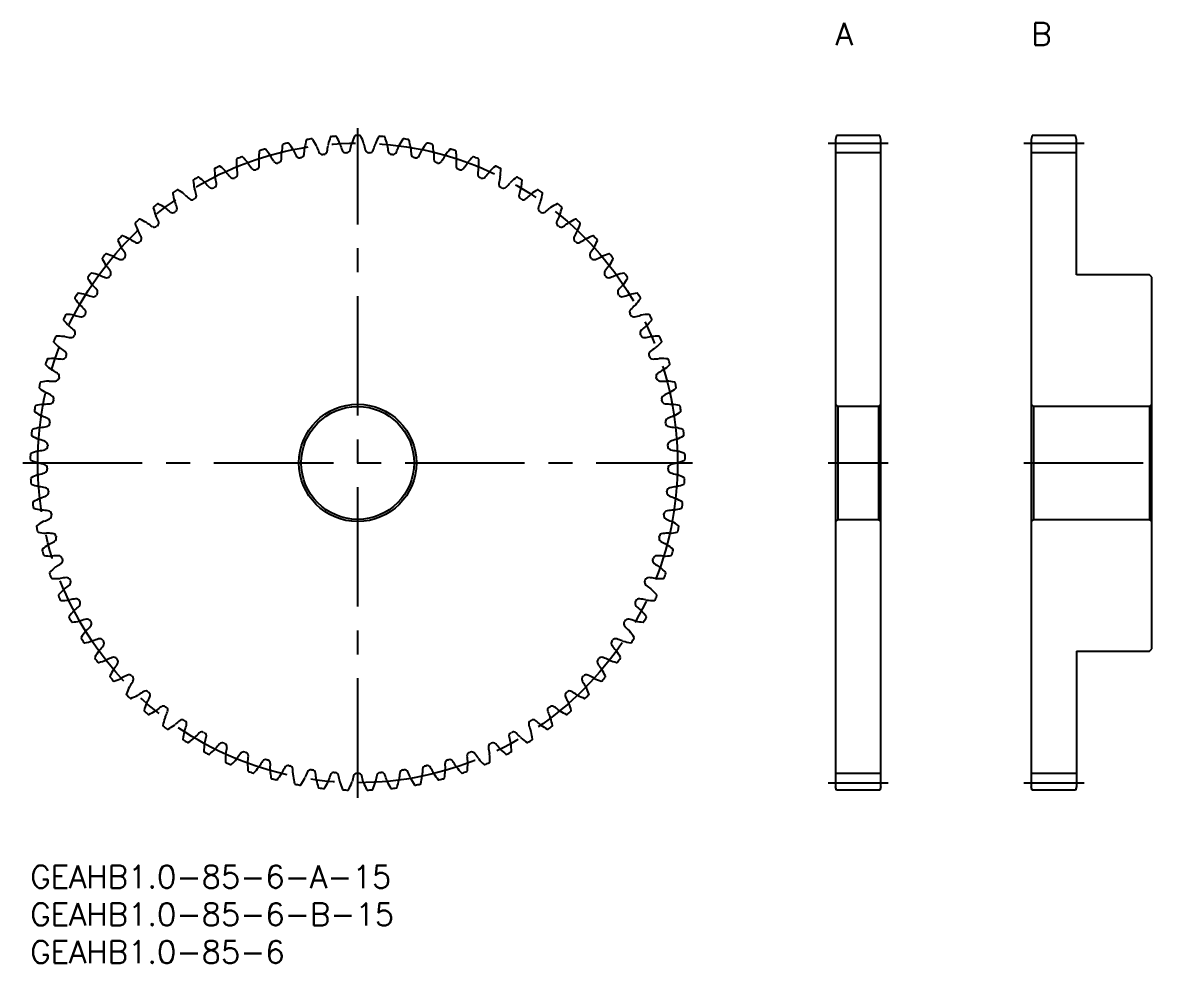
# Model space of a CAD drawing. Extents: x -1 to 150, y -13 to 112.
import ezdxf

# ---------------------------------------------------------------- set-up
doc = ezdxf.new("R2010")
doc.units = 0
doc.header["$LTSCALE"] = 0.5
doc.linetypes.add('CENTER', pattern=[50.8, 31.75, -6.35, 6.35, -6.35])
for name, color, linetype in [('MSM_CENTER', 1, 'CENTER'), ('MSM_CONTINUOUS', 7, 'CONTINUOUS'), ('MSM_PART_NUMBER', 7, 'CONTINUOUS')]:
    doc.layers.add(name, color=color, linetype=linetype)
doc.styles.get("Standard").update_dxf_attribs({"font": 'txt.shx', "height": 2, "bigfont": 'bigfont.shx'})

# ---------------------------------------------------------------- blocks, each defined once
blk = doc.blocks.new('*U3')
at = {"layer": 'MSM_PART_NUMBER'}
blk.add_text('GEAHB1.0-85-6-B-15', height=3, dxfattribs=at).set_placement((0, -8))
blk = doc.blocks.new('*U4')
at = {"layer": 'MSM_PART_NUMBER'}
blk.add_text('GEAHB1.0-85-6-A-15', height=3, dxfattribs=at).set_placement((0, -3))
blk = doc.blocks.new('*U5')
at = {"layer": 'MSM_PART_NUMBER'}
blk.add_text('GEAHB1.0-85-6', height=3, dxfattribs=at).set_placement((0, -13))
blk = doc.blocks.new('*U6')
at = {"layer": 'MSM_PART_NUMBER'}
blk.add_text('A', height=3, dxfattribs=at).set_placement((107, 109))
blk = doc.blocks.new('*U7')
at = {"layer": 'MSM_PART_NUMBER'}
blk.add_text('B', height=3, dxfattribs=at).set_placement((133, 109))

msp = doc.modelspace()

# ---------------------------------------------------------------- linework, layer by layer
at = {"layer": 'MSM_CENTER'}
for p, q in [((43.5, 9), (43.5, 98)), ((106, 96), (114, 96)), ((132, 96), (140, 96)), ((-1, 53.5), (88, 53.5)), ((106, 53.5), (114, 53.5)), ((132, 53.5), (150, 53.5)), ((106, 11), (114, 11)), ((132, 11), (140, 11))]:
    msp.add_line(p, q, dxfattribs=at)
msp.add_circle((43.5, 53.5), 42.5, dxfattribs=at)
at = {"layer": 'MSM_CONTINUOUS'}
for p, q in [((107.13, 97), (107, 96.5)), ((112.87, 97), (107.13, 97)), ((113, 96.5), (112.87, 97)), ((133.13, 97), (133, 96.5)), ((138.87, 97), (133.13, 97)), ((139, 96.5), (138.87, 97)), ((107, 96.5), (107, 10.5)), ((113, 10.5), (113, 96.5)), ((133, 96.5), (133, 10.5)), ((139, 78.5), (139, 96.5)), ((107, 94.75), (113, 94.75)), ((133, 94.75), (139, 94.75)), ((148.7, 78.5), (139, 78.5)), ((149, 78.2), (148.7, 78.5)), ((149, 28.8), (149, 78.2)), ((107, 61.3), (107.3, 61)), ((107.3, 61), (107.3, 46)), ((112.7, 61), (107.3, 61)), ((112.7, 61), (113, 61.3)), ((112.7, 61), (112.7, 46)), ((133, 61.3), (133.3, 61)), ((133.3, 61), (133.3, 46)), ((148.7, 61), (133.3, 61)), ((148.7, 61), (149, 61.3)), ((148.7, 61), (148.7, 46)), ((107.3, 46), (107, 45.7)), ((107.3, 46), (112.7, 46)), ((113, 45.7), (112.7, 46)), ((133.3, 46), (133, 45.7)), ((133.3, 46), (148.7, 46)), ((149, 45.7), (148.7, 46)), ((148.7, 28.5), (149, 28.8)), ((139, 28.5), (148.7, 28.5)), ((139, 28.5), (139, 10.5)), ((107, 12.25), (113, 12.25)), ((133, 12.25), (139, 12.25)), ((107.13, 10), (107, 10.5)), ((112.87, 10), (107.13, 10)), ((113, 10.5), (112.87, 10)), ((133.13, 10), (133, 10.5)), ((138.87, 10), (133.13, 10)), ((139, 10.5), (138.87, 10))]:
    msp.add_line(p, q, dxfattribs=at)
for radius in [7.8, 7.5]:
    msp.add_circle((43.5, 53.5), radius, dxfattribs=at)
for centre, radius, start, end in [((53.28, 92.22), 14.17, 161.1991, 165.2941), ((39.97, 96.76), 0.1, 94.6724, 161.1991), ((43.5, 53.5), 43.5, 93.7987, 94.6719), ((40.62, 96.8), 0.1, 27.2715, 93.7987), ((28.12, 90.36), 14.17, 23.1765, 27.2715), ((56.11, 91.39), 14.17, 156.9638, 161.0588), ((43.17, 96.9), 0.1, 90.4366, 156.9638), ((43.5, 53.5), 43.5, 89.5634, 90.4366), ((43.83, 96.9), 0.1, 23.0362, 89.5634), ((30.89, 91.39), 14.17, 18.9412, 23.0362), ((58.88, 90.36), 14.17, 152.7285, 156.8235), ((46.38, 96.8), 0.1, 86.2013, 152.7285), ((43.5, 53.5), 43.5, 85.3281, 86.2013), ((47.03, 96.76), 0.1, 18.8009, 85.3281), ((33.72, 92.22), 14.17, 14.7059, 18.8009), ((43.5, 53.5), 43.5, 106.5045, 107.3778), ((31.17, 95.11), 0.1, 39.9773, 106.5045), ((20.39, 86.07), 14.17, 35.8824, 39.9773), ((47.47, 93.24), 14.17, 169.6697, 173.7647), ((33.63, 95.76), 0.1, 103.1425, 169.6697), ((43.5, 53.5), 43.5, 102.2692, 103.1425), ((34.28, 95.91), 0.1, 35.7421, 102.2692), ((22.86, 87.69), 14.17, 31.6471, 35.7421), ((23.39, 95.96), 13.08, 353.5875, 357.1431), ((37.28, 95.26), 0.83, 169.5294, 177.1969), ((50.39, 92.84), 14.17, 165.4344, 169.5294), ((36.78, 96.38), 0.1, 98.9072, 165.4344), ((43.5, 53.5), 43.5, 98.0339, 98.9072), ((37.43, 96.47), 0.1, 31.5068, 98.0339), ((25.44, 89.12), 14.17, 27.4118, 31.5068), ((37.28, 95.26), 0.83, 19.7443, 27.4118), ((50.37, 99.97), 13.08, 199.798, 203.3537), ((26.58, 97.32), 13.08, 349.3522, 352.9078), ((40.38, 95.61), 0.83, 165.2941, 172.9616), ((40.38, 95.61), 0.83, 15.509, 23.1765), ((53.78, 99.34), 13.08, 195.5627, 199.1184), ((29.86, 98.45), 13.08, 345.1169, 348.6725), ((43.5, 95.72), 0.83, 161.0588, 168.7263), ((43.5, 95.72), 0.83, 11.2737, 18.9412), ((57.14, 98.45), 13.08, 191.3275, 194.8831), ((33.22, 99.34), 13.08, 340.8816, 344.4373), ((46.62, 95.61), 0.83, 156.8235, 164.491), ((46.62, 95.61), 0.83, 7.0384, 14.7059), ((60.42, 97.32), 13.08, 187.0922, 190.6478), ((36.63, 99.97), 13.08, 336.6463, 340.202), ((49.72, 95.26), 0.83, 152.5882, 160.2557), ((61.56, 89.12), 14.17, 148.4932, 152.5882), ((49.57, 96.47), 0.1, 81.9661, 148.4932), ((43.5, 53.5), 43.5, 81.0928, 81.9661), ((50.22, 96.38), 0.1, 14.5656, 81.0928), ((36.61, 92.84), 14.17, 10.4706, 14.5656), ((49.72, 95.26), 0.83, 2.8031, 10.4706), ((63.61, 95.96), 13.08, 182.8569, 186.4125), ((64.14, 87.69), 14.17, 144.2579, 148.3529), ((52.72, 95.91), 0.1, 77.7308, 144.2579), ((43.5, 53.5), 43.5, 76.8575, 77.7308), ((53.37, 95.76), 0.1, 10.3303, 76.8575), ((39.53, 93.24), 14.17, 6.2353, 10.3303), ((66.61, 86.07), 14.17, 140.0227, 144.1176), ((55.83, 95.11), 0.1, 73.4955, 140.0227), ((43.5, 53.5), 43.5, 72.6222, 73.4955), ((27.51, 93.85), 0.1, 111.6131, 178.1403), ((41.57, 93.39), 14.17, 178.1403, 182.2353), ((43.5, 53.5), 43.5, 110.7398, 111.6131), ((28.13, 94.09), 0.1, 44.2126, 110.7398), ((18.05, 84.28), 14.17, 40.1176, 44.2126), ((44.52, 93.43), 14.17, 173.905, 178), ((31.2, 93.89), 0.83, 178, 185.6675), ((17.36, 92.53), 13.08, 2.0581, 5.6137), ((30.54, 94.92), 0.1, 107.3778, 173.905), ((31.2, 93.89), 0.83, 28.2149, 35.8824), ((43.45, 100.48), 13.08, 208.2686, 211.8243), ((32.88, 93.88), 0.5, 284.7394, 357.8228), ((34.21, 94.69), 0.83, 173.7647, 181.4322), ((20.31, 94.35), 13.08, 357.8228, 1.3784), ((34.21, 94.69), 0.83, 23.9796, 31.6471), ((46.92, 100.35), 13.08, 204.0333, 207.589), ((35.77, 94.53), 0.5, 207.589, 280.6723), ((43.5, 53.5), 41.25, 100.5042, 100.6723), ((35.89, 94.55), 0.5, 280.5042, 353.5875), ((38.82, 94.99), 0.5, 203.3537, 276.437), ((43.5, 53.5), 41.25, 96.2689, 96.437), ((38.94, 95), 0.5, 276.2689, 349.3522), ((41.9, 95.22), 0.5, 199.1184, 272.2017), ((43.5, 53.5), 41.25, 92.0336, 92.2017), ((42.02, 95.22), 0.5, 272.0336, 345.1169), ((44.98, 95.22), 0.5, 194.8831, 267.9664), ((43.5, 53.5), 41.25, 87.7983, 87.9664), ((45.1, 95.22), 0.5, 267.7983, 340.8816), ((48.06, 95), 0.5, 190.6478, 263.7311), ((43.5, 53.5), 41.25, 83.563, 83.7311), ((48.18, 94.99), 0.5, 263.563, 336.6463), ((51.11, 94.55), 0.5, 186.4125, 259.4958), ((43.5, 53.5), 41.25, 79.3277, 79.4958), ((51.23, 94.53), 0.5, 259.3277, 332.411), ((40.08, 100.35), 13.08, 332.411, 335.9667), ((52.79, 94.69), 0.83, 148.3529, 156.0204), ((52.79, 94.69), 0.83, 358.5678, 6.2353), ((66.69, 94.35), 13.08, 178.6216, 182.1772), ((54.12, 93.88), 0.5, 182.1772, 255.2606), ((43.55, 100.48), 13.08, 328.1757, 331.7314), ((55.8, 93.89), 0.83, 144.1176, 151.7851), ((56.46, 94.92), 0.1, 6.095, 72.6222), ((42.48, 93.43), 14.17, 2, 6.095), ((69.64, 92.53), 13.08, 174.3863, 177.9419), ((55.8, 93.89), 0.83, 354.3325, 2), ((68.95, 84.28), 14.17, 135.7874, 139.8824), ((58.87, 94.09), 0.1, 69.2602, 135.7874), ((43.5, 53.5), 43.5, 68.3869, 69.2602), ((59.49, 93.85), 0.1, 1.8597, 68.3869), ((45.43, 93.39), 14.17, 357.7647, 1.8597), ((24.58, 92.56), 0.1, 115.8484, 182.3756), ((38.63, 93.14), 14.17, 182.3756, 186.4706), ((43.5, 53.5), 43.5, 114.9751, 115.8484), ((25.18, 92.84), 0.1, 48.4479, 114.9751), ((15.85, 82.31), 14.17, 44.3529, 48.4479), ((25.38, 91.64), 0.83, 36.6855, 44.3529), ((36.53, 99.96), 13.08, 216.7392, 220.2949), ((28.25, 92.87), 0.83, 182.2353, 189.9028), ((14.55, 90.49), 13.08, 6.2933, 9.849), ((28.25, 92.87), 0.83, 32.4502, 40.1177), ((39.98, 100.34), 13.08, 212.5039, 216.0596), ((29.81, 92.94), 0.5, 216.0596, 289.1429), ((43.5, 53.5), 41.25, 108.9747, 109.1429), ((29.92, 92.98), 0.5, 288.9747, 2.0581), ((32.76, 93.84), 0.5, 211.8243, 284.9076), ((43.5, 53.5), 41.25, 104.7394, 104.9076), ((43.5, 53.5), 41.25, 75.0924, 75.2606), ((54.24, 93.84), 0.5, 255.0924, 328.1757), ((57.08, 92.98), 0.5, 177.9419, 251.0253), ((43.5, 53.5), 41.25, 70.8571, 71.0253), ((57.19, 92.94), 0.5, 250.8571, 323.9404), ((47.02, 100.34), 13.08, 323.9404, 327.4961), ((58.75, 92.87), 0.83, 139.8824, 147.5498), ((72.45, 90.49), 13.08, 170.151, 173.7067), ((58.75, 92.87), 0.83, 350.0972, 357.7647), ((50.47, 99.96), 13.08, 319.7051, 323.2608), ((61.62, 91.64), 0.83, 135.6471, 143.3145), ((71.15, 82.31), 14.17, 131.5521, 135.6471), ((61.82, 92.84), 0.1, 65.0244, 131.5521), ((43.5, 53.5), 43.5, 64.1516, 65.0249), ((48.37, 93.14), 14.17, 353.5294, 357.6244), ((62.42, 92.56), 0.1, 357.6244, 64.1516), ((21.75, 91.05), 0.1, 120.0837, 186.6109), ((35.72, 92.67), 14.17, 186.6109, 190.7059), ((43.5, 53.5), 43.5, 119.2104, 120.0837), ((22.32, 91.38), 0.1, 52.6832, 119.2104), ((13.79, 80.19), 14.17, 48.5882, 52.6832), ((22.61, 90.2), 0.83, 40.9208, 48.5882), ((33.11, 99.31), 13.08, 220.9745, 224.5302), ((24.26, 90.55), 0.5, 297.4453, 10.5286), ((25.38, 91.64), 0.83, 186.4706, 194.1381), ((11.89, 88.25), 13.08, 10.5286, 14.0843), ((26.93, 91.82), 0.5, 220.2949, 293.3782), ((43.5, 53.5), 41.25, 113.21, 113.3782), ((27.05, 91.87), 0.5, 293.21, 6.2933), ((59.95, 91.87), 0.5, 173.7067, 246.79), ((43.5, 53.5), 41.25, 66.6218, 66.79), ((60.07, 91.82), 0.5, 246.6218, 319.7051), ((62.74, 90.55), 0.5, 169.4714, 242.5547), ((75.11, 88.25), 13.08, 165.9157, 169.4714), ((61.62, 91.64), 0.83, 345.8619, 353.5294), ((53.89, 99.31), 13.08, 315.4698, 319.0255), ((64.39, 90.2), 0.83, 131.4118, 139.0792), ((73.21, 80.19), 14.17, 127.3168, 131.4118), ((64.68, 91.38), 0.1, 60.7891, 127.3168), ((43.5, 53.5), 43.5, 59.9163, 60.7896), ((51.28, 92.67), 14.17, 349.2941, 353.3891), ((65.25, 91.05), 0.1, 353.3891, 59.9163), ((19.03, 89.34), 0.1, 124.3185, 190.8462), ((32.85, 91.99), 14.17, 190.8462, 194.9412), ((43.5, 53.5), 43.5, 123.4457, 124.319), ((19.58, 89.71), 0.1, 56.9185, 123.4457), ((11.9, 77.93), 14.17, 52.8235, 56.9185), ((19.96, 88.55), 0.83, 45.1561, 52.8235), ((29.76, 98.42), 13.08, 225.2098, 228.7655), ((22.61, 90.2), 0.83, 190.7059, 198.3733), ((9.41, 85.82), 13.08, 14.7639, 18.3196), ((21.57, 89.03), 0.5, 301.6806, 14.7639), ((24.15, 90.49), 0.5, 224.5302, 297.6135), ((43.5, 53.5), 41.25, 117.4453, 117.6135), ((43.5, 53.5), 41.25, 62.3865, 62.5547), ((62.85, 90.49), 0.5, 242.3865, 315.4698), ((65.43, 89.03), 0.5, 165.2361, 238.3194), ((77.59, 85.82), 13.08, 161.6804, 165.2361), ((64.39, 90.2), 0.83, 341.6267, 349.2941), ((57.24, 98.42), 13.08, 311.2345, 314.7902), ((67.04, 88.55), 0.83, 127.1765, 134.8439), ((75.1, 77.93), 14.17, 123.0815, 127.1765), ((67.42, 89.71), 0.1, 56.5538, 123.0815), ((43.5, 53.5), 43.5, 55.681, 56.5543), ((54.15, 91.99), 14.17, 345.0588, 349.1538), ((67.97, 89.34), 0.1, 349.1538, 55.681), ((43.5, 53.5), 43.5, 127.681, 128.5543), ((16.97, 87.85), 0.1, 61.1538, 127.681), ((10.18, 75.53), 14.17, 57.0588, 61.1538), ((19.96, 88.55), 0.83, 194.9412, 202.6086), ((7.12, 83.22), 13.08, 18.9992, 22.5549), ((21.47, 88.96), 0.5, 228.7655, 301.8488), ((43.5, 53.5), 41.25, 121.6806, 121.8488), ((43.5, 53.5), 41.25, 58.1512, 58.3194), ((65.53, 88.96), 0.5, 238.1512, 311.2345), ((79.88, 83.22), 13.08, 157.4451, 161.0008), ((67.04, 88.55), 0.83, 337.3914, 345.0588), ((76.82, 75.53), 14.17, 118.8462, 122.9412), ((70.03, 87.85), 0.1, 52.3185, 118.8462), ((43.5, 53.5), 43.5, 51.4457, 52.319), ((16.45, 87.44), 0.1, 128.5543, 195.0815), ((30.03, 91.1), 14.17, 195.0815, 199.1765), ((17.44, 86.72), 0.83, 199.1765, 206.8439), ((5.02, 80.45), 13.08, 23.2345, 26.7902), ((17.44, 86.72), 0.83, 49.3914, 57.0588), ((26.48, 97.28), 13.08, 229.4451, 233.0008), ((18.91, 87.24), 0.5, 233.0008, 306.0841), ((43.5, 53.5), 41.25, 125.9159, 126.0841), ((19.01, 87.31), 0.5, 305.9159, 18.9992), ((67.99, 87.31), 0.5, 161.0008, 234.0841), ((43.5, 53.5), 41.25, 53.9159, 54.0841), ((68.09, 87.24), 0.5, 233.9159, 306.9992), ((60.52, 97.28), 13.08, 306.9992, 310.5549), ((69.56, 86.72), 0.83, 122.9412, 130.6086), ((81.98, 80.45), 13.08, 153.2098, 156.7655), ((69.56, 86.72), 0.83, 333.1561, 340.8235), ((56.97, 91.1), 14.17, 340.8235, 344.9185), ((70.55, 87.44), 0.1, 344.9185, 51.4457), ((14.02, 85.35), 0.1, 132.7891, 199.3168), ((27.29, 90), 14.17, 199.3168, 203.4118), ((43.5, 53.5), 43.5, 131.9163, 132.7896), ((14.51, 85.79), 0.1, 65.3891, 131.9163), ((8.65, 73.01), 14.17, 61.2941, 65.3891), ((15.05, 84.7), 0.83, 53.6267, 61.2941), ((23.29, 95.91), 13.08, 233.6804, 237.2361), ((16.49, 85.33), 0.5, 237.2361, 310.3194), ((43.5, 53.5), 41.25, 130.1512, 130.3194), ((16.58, 85.41), 0.5, 310.1512, 23.2345), ((70.42, 85.41), 0.5, 156.7655, 229.8488), ((43.5, 53.5), 41.25, 49.6806, 49.8488), ((70.51, 85.33), 0.5, 229.6807, 302.7639), ((63.71, 95.91), 13.08, 302.7639, 306.3196), ((71.95, 84.7), 0.83, 118.7059, 126.3733), ((78.35, 73.01), 14.17, 114.6109, 118.7059), ((72.49, 85.79), 0.1, 48.0832, 114.6109), ((43.5, 53.5), 43.5, 47.2104, 48.0837), ((59.71, 90), 14.17, 336.5882, 340.6832), ((72.98, 85.35), 0.1, 340.6832, 47.2104), ((11.75, 83.08), 0.1, 137.0244, 203.5521), ((43.5, 53.5), 43.5, 136.1516, 137.0249), ((12.2, 83.57), 0.1, 69.6244, 136.1516), ((7.3, 70.38), 14.17, 65.5294, 69.6244), ((12.83, 82.52), 0.83, 57.8619, 65.5294), ((20.22, 94.3), 13.08, 237.9157, 241.4714), ((15.05, 84.7), 0.83, 203.4118, 211.0792), ((3.14, 77.53), 13.08, 27.4698, 31.0255), ((14.3, 83.34), 0.5, 314.3865, 27.4698), ((72.7, 83.34), 0.5, 152.5302, 225.6135), ((83.86, 77.53), 13.08, 148.9745, 152.5302), ((71.95, 84.7), 0.83, 328.9208, 336.5882), ((66.78, 94.3), 13.08, 298.5286, 302.0843), ((74.17, 82.52), 0.83, 114.4706, 122.1381), ((79.7, 70.38), 14.17, 110.3756, 114.4706), ((74.8, 83.57), 0.1, 43.8479, 110.3756), ((43.5, 53.5), 43.5, 42.9751, 43.8484), ((75.25, 83.08), 0.1, 336.4479, 42.9751), ((24.64, 88.71), 14.17, 203.5521, 207.6471), ((12.83, 82.52), 0.83, 207.6471, 215.3145), ((1.47, 74.49), 13.08, 31.7051, 35.2608), ((14.21, 83.25), 0.5, 241.4714, 314.5547), ((43.5, 53.5), 41.25, 134.3865, 134.5547), ((43.5, 53.5), 41.25, 45.4453, 45.6135), ((72.79, 83.25), 0.5, 225.4454, 298.5286), ((85.53, 74.49), 13.08, 144.7392, 148.2949), ((74.17, 82.52), 0.83, 324.6855, 332.3529), ((62.36, 88.71), 14.17, 332.3529, 336.4479), ((9.65, 80.66), 0.1, 141.2602, 207.7874), ((22.09, 87.22), 14.17, 207.7874, 211.8824), ((43.5, 53.5), 43.5, 140.3869, 141.2602), ((10.07, 81.17), 0.1, 73.8597, 140.3869), ((6.16, 67.66), 14.17, 69.7647, 73.8597), ((10.77, 80.17), 0.83, 62.0972, 69.7647), ((17.27, 92.47), 13.08, 242.151, 245.7067), ((12.09, 81.01), 0.5, 245.7067, 318.7899), ((43.5, 53.5), 41.25, 138.6218, 138.79), ((12.17, 81.1), 0.5, 318.6218, 31.7051), ((74.83, 81.1), 0.5, 148.2949, 221.3782), ((43.5, 53.5), 41.25, 41.21, 41.3782), ((74.91, 81.01), 0.5, 221.2101, 294.2933), ((69.73, 92.47), 13.08, 294.2933, 297.849), ((76.23, 80.17), 0.83, 110.2353, 117.9028), ((80.84, 67.66), 14.17, 106.1403, 110.2353), ((76.93, 81.17), 0.1, 39.6126, 106.1403), ((64.91, 87.22), 14.17, 328.1176, 332.2126), ((43.5, 53.5), 43.5, 38.7398, 39.6131), ((77.35, 80.66), 0.1, 332.2126, 38.7398), ((43.5, 53.5), 43.5, 144.6222, 145.4955), ((8.11, 78.63), 0.1, 78.095, 144.6222), ((5.21, 64.86), 14.17, 74, 78.095), ((10.77, 80.17), 0.83, 211.8824, 219.5498), ((0.04, 71.33), 13.08, 35.9404, 39.4961), ((10.22, 78.71), 0.5, 322.8571, 35.9404), ((76.78, 78.71), 0.5, 144.0596, 217.1429), ((86.96, 71.33), 13.08, 140.5039, 144.0596), ((76.23, 80.17), 0.83, 320.4502, 328.1176), ((81.79, 64.86), 14.17, 101.905, 106), ((78.89, 78.63), 0.1, 35.3773, 101.905), ((43.5, 53.5), 43.5, 34.5045, 35.3778), ((7.73, 78.08), 0.1, 145.4955, 212.0227), ((19.66, 85.54), 14.17, 212.0227, 216.1176), ((8.89, 77.68), 0.83, 216.1176, 223.7851), ((-1.16, 68.07), 13.08, 40.1757, 43.7314), ((8.89, 77.68), 0.83, 66.3325, 74), ((14.46, 90.43), 13.08, 246.3863, 249.9419), ((10.15, 78.61), 0.5, 249.9419, 323.0254), ((43.5, 53.5), 41.25, 142.8571, 143.0253), ((43.5, 53.5), 41.25, 36.9747, 37.1429), ((76.85, 78.61), 0.5, 216.9748, 290.0581), ((72.54, 90.43), 13.08, 290.0581, 293.6137), ((78.11, 77.68), 0.83, 106, 113.6675), ((88.16, 68.07), 13.08, 136.2686, 139.8243), ((78.11, 77.68), 0.83, 316.2149, 323.8824), ((67.34, 85.54), 14.17, 323.8824, 327.9773), ((79.27, 78.08), 0.1, 327.9773, 34.5045), ((43.5, 53.5), 43.5, 148.8575, 149.7308), ((6.35, 75.95), 0.1, 82.3303, 148.8575), ((4.48, 62), 14.17, 78.2353, 82.3303), ((7.2, 75.06), 0.83, 70.5678, 78.2353), ((11.81, 88.18), 13.08, 250.6216, 254.1772), ((8.38, 76.08), 0.5, 254.1772, 327.2606), ((43.5, 53.5), 41.25, 147.0924, 147.2606), ((8.45, 76.18), 0.5, 327.0924, 40.1757), ((78.55, 76.18), 0.5, 139.8243, 212.9076), ((43.5, 53.5), 41.25, 32.7394, 32.9076), ((78.62, 76.08), 0.5, 212.7394, 285.8228), ((75.19, 88.18), 13.08, 285.8228, 289.3784), ((79.8, 75.06), 0.83, 101.7647, 109.4322), ((82.52, 62), 14.17, 97.6697, 101.7647), ((80.65, 75.95), 0.1, 31.1421, 97.6697), ((43.5, 53.5), 43.5, 30.2692, 31.1425), ((6.02, 75.38), 0.1, 149.7308, 216.2579), ((17.36, 83.7), 14.17, 216.2579, 220.3529), ((7.2, 75.06), 0.83, 220.3529, 228.0204), ((-2.11, 64.73), 13.08, 44.411, 47.9667), ((89.11, 64.73), 13.08, 132.0333, 135.589), ((79.8, 75.06), 0.83, 311.9796, 319.6471), ((69.64, 83.7), 14.17, 319.6471, 323.7421), ((80.98, 75.38), 0.1, 323.7421, 30.2692), ((4.5, 72.55), 0.1, 153.9661, 220.4932), ((43.5, 53.5), 43.5, 153.0928, 153.9661), ((15.2, 81.68), 14.17, 220.4932, 224.5882), ((4.8, 73.14), 0.1, 86.5656, 153.0928), ((3.96, 59.1), 14.17, 82.4706, 86.5656), ((5.7, 72.32), 0.83, 74.8031, 82.4706), ((9.34, 85.74), 13.08, 254.8569, 258.4125), ((6.81, 73.42), 0.5, 258.4125, 331.4958), ((6.87, 73.53), 0.5, 331.3277, 44.411), ((43.5, 53.5), 41.25, 151.3277, 151.4958), ((80.13, 73.53), 0.5, 135.589, 208.6723), ((43.5, 53.5), 41.25, 28.5042, 28.6723), ((80.19, 73.42), 0.5, 208.5042, 281.5875), ((77.66, 85.74), 13.08, 281.5875, 285.1431), ((81.3, 72.32), 0.83, 97.5294, 105.1969), ((83.04, 59.1), 14.17, 93.4344, 97.5294), ((71.8, 81.68), 14.17, 315.4118, 319.5068), ((82.2, 73.14), 0.1, 26.9068, 93.4344), ((43.5, 53.5), 43.5, 26.0339, 26.9072), ((82.5, 72.55), 0.1, 319.5068, 26.0339), ((5.7, 72.32), 0.83, 224.5882, 232.2557), ((-2.82, 61.33), 13.08, 48.6463, 52.202), ((5.49, 70.77), 0.5, 335.563, 48.6463), ((81.51, 70.77), 0.5, 131.3537, 204.437), ((89.82, 61.33), 13.08, 127.798, 131.3537), ((81.3, 72.32), 0.83, 307.7443, 315.4118), ((3.2, 69.62), 0.1, 158.2013, 224.7285), ((43.5, 53.5), 43.5, 157.3281, 158.2013), ((13.2, 79.52), 14.17, 224.7285, 228.8235), ((3.45, 70.23), 0.1, 90.8009, 157.3281), ((3.65, 56.16), 14.17, 86.7059, 90.8009), ((4.42, 69.48), 0.83, 79.0384, 86.7059), ((7.05, 83.13), 13.08, 259.0922, 262.6478), ((5.44, 70.66), 0.5, 262.6478, 335.7311), ((43.5, 53.5), 41.25, 155.563, 155.7311), ((43.5, 53.5), 41.25, 24.2689, 24.437), ((81.56, 70.66), 0.5, 204.2689, 277.3522), ((79.95, 83.13), 13.08, 277.3522, 280.9078), ((82.58, 69.48), 0.83, 93.2941, 100.9616), ((83.35, 56.16), 14.17, 89.1991, 93.2941), ((73.8, 79.52), 14.17, 311.1765, 315.2715), ((83.55, 70.23), 0.1, 22.6715, 89.1991), ((43.5, 53.5), 43.5, 21.7987, 22.6719), ((83.8, 69.62), 0.1, 315.2715, 21.7987), ((4.42, 69.48), 0.83, 228.8235, 236.491), ((-3.27, 57.89), 13.08, 52.8816, 56.4373), ((4.32, 67.92), 0.5, 339.7983, 52.8816), ((82.68, 67.92), 0.5, 127.1184, 200.2017), ((90.27, 57.89), 13.08, 123.5627, 127.1184), ((82.58, 69.48), 0.83, 303.509, 311.1765), ((2.12, 66.6), 0.1, 162.4366, 228.9638), ((43.5, 53.5), 43.5, 161.5634, 162.4366), ((11.36, 77.21), 14.17, 228.9638, 233.0588), ((2.33, 67.23), 0.1, 95.0362, 161.5634), ((3.56, 53.21), 14.17, 90.9412, 95.0362), ((3.34, 66.55), 0.83, 83.2737, 90.9412), ((4.96, 80.36), 13.08, 263.3275, 266.8831), ((4.28, 67.8), 0.5, 266.8831, 339.9664), ((43.5, 53.5), 41.25, 159.7983, 159.9664), ((43.5, 53.5), 41.25, 20.0336, 20.2017), ((82.72, 67.8), 0.5, 200.0336, 273.1169), ((82.04, 80.36), 13.08, 273.1169, 276.6725), ((83.66, 66.55), 0.83, 89.0588, 96.7263), ((83.44, 53.21), 14.17, 84.9638, 89.0588), ((75.64, 77.21), 14.17, 306.9412, 311.0362), ((84.67, 67.23), 0.1, 18.4362, 84.9638), ((43.5, 53.5), 43.5, 17.5634, 18.4366), ((84.88, 66.6), 0.1, 311.0362, 17.5634), ((3.34, 66.55), 0.83, 233.0588, 240.7263), ((-3.47, 54.42), 13.08, 57.1169, 60.6725), ((3.36, 64.98), 0.5, 344.0336, 57.1169), ((83.64, 64.98), 0.5, 122.8831, 195.9664), ((90.47, 54.42), 13.08, 119.3275, 122.8831), ((83.66, 66.55), 0.83, 299.2737, 306.9412), ((43.5, 53.5), 43.5, 165.7987, 166.6719), ((1.27, 63.5), 0.1, 166.6719, 233.1991), ((9.7, 74.77), 14.17, 233.1991, 237.2941), ((1.43, 64.15), 0.1, 99.2715, 165.7987), ((3.69, 50.26), 14.17, 95.1765, 99.2715), ((2.49, 63.55), 0.83, 87.509, 95.1765), ((3.08, 77.44), 13.08, 267.5627, 271.1184), ((3.33, 64.87), 0.5, 271.1184, 344.2017), ((43.5, 53.5), 41.25, 164.0336, 164.2017), ((43.5, 53.5), 41.25, 15.7983, 15.9664), ((83.67, 64.87), 0.5, 195.7983, 268.8816), ((83.92, 77.44), 13.08, 268.8816, 272.4373), ((84.51, 63.55), 0.83, 84.8235, 92.491), ((83.31, 50.26), 14.17, 80.7285, 84.8235), ((77.3, 74.77), 14.17, 302.7059, 306.8009), ((85.57, 64.15), 0.1, 14.2009, 80.7285), ((43.5, 53.5), 43.5, 13.3281, 14.2013), ((85.73, 63.5), 0.1, 306.8009, 13.3281), ((2.49, 63.55), 0.83, 237.2941, 244.9616), ((-3.41, 50.95), 13.08, 61.3522, 64.9078), ((2.62, 61.99), 0.5, 348.2689, 61.3522), ((84.38, 61.99), 0.5, 118.6478, 191.7311), ((90.41, 50.95), 13.08, 115.0922, 118.6478), ((84.51, 63.55), 0.83, 295.0384, 302.7059), ((43.5, 53.5), 43.5, 170.0339, 170.9072), ((0.75, 61.01), 0.1, 103.5068, 170.0339), ((4.04, 47.33), 14.17, 99.4118, 103.5068), ((1.86, 60.49), 0.83, 91.7443, 99.4118), ((1.42, 74.39), 13.08, 271.798, 275.3537), ((2.6, 61.87), 0.5, 275.3537, 348.437), ((43.5, 53.5), 41.25, 168.2689, 168.437), ((43.5, 53.5), 41.25, 11.563, 11.7311), ((84.4, 61.87), 0.5, 191.563, 264.6463), ((85.58, 74.39), 13.08, 264.6463, 268.202), ((85.14, 60.49), 0.83, 80.5882, 88.2557), ((82.96, 47.33), 14.17, 76.4932, 80.5882), ((86.25, 61.01), 0.1, 9.9656, 76.4932), ((43.5, 53.5), 43.5, 9.0928, 9.9661), ((0.65, 60.36), 0.1, 170.9072, 237.4344), ((8.22, 72.21), 14.17, 237.4344, 241.5294), ((1.86, 60.49), 0.83, 241.5294, 249.1969), ((-3.09, 47.49), 13.08, 65.5875, 69.1431), ((2.11, 58.95), 0.5, 352.5042, 65.5875), ((84.89, 58.95), 0.5, 114.4125, 187.4958), ((90.09, 47.49), 13.08, 110.8569, 114.4125), ((85.14, 60.49), 0.83, 290.8031, 298.4706), ((78.78, 72.21), 14.17, 298.4706, 302.5656), ((86.35, 60.36), 0.1, 302.5656, 9.0928), ((43.5, 53.5), 43.5, 174.2692, 175.1425), ((0.32, 57.83), 0.1, 107.7421, 174.2692), ((4.6, 44.44), 14.17, 103.6471, 107.7421), ((1.46, 57.4), 0.83, 95.9796, 103.6471), ((0, 71.23), 13.08, 276.0333, 279.589), ((2.09, 58.82), 0.5, 279.589, 352.6723), ((43.5, 53.5), 41.25, 172.5042, 172.6723), ((43.5, 53.5), 41.25, 7.3277, 7.4958), ((84.91, 58.82), 0.5, 187.3277, 260.411), ((87, 71.23), 13.08, 260.411, 263.9667), ((85.54, 57.4), 0.83, 76.3529, 84.0204), ((82.4, 44.44), 14.17, 72.2579, 76.3529), ((86.68, 57.83), 0.1, 5.7303, 72.2579), ((43.5, 53.5), 43.5, 4.8575, 5.7308), ((0.26, 57.17), 0.1, 175.1425, 241.6697), ((6.93, 69.56), 14.17, 241.6697, 245.7647), ((1.46, 57.4), 0.83, 245.7647, 253.4322), ((-2.52, 44.07), 13.08, 69.8228, 73.3784), ((1.82, 55.87), 0.5, 356.7395, 69.8228), ((85.18, 55.87), 0.5, 110.1772, 183.2606), ((89.52, 44.07), 13.08, 106.6216, 110.1772), ((85.54, 57.4), 0.83, 286.5678, 294.2353), ((80.07, 69.56), 14.17, 294.2353, 298.3303), ((86.74, 57.17), 0.1, 298.3303, 4.8575), ((43.5, 53.5), 43.5, 178.5045, 179.3778), ((0.11, 54.63), 0.1, 111.9773, 178.5045), ((5.38, 41.59), 14.17, 107.8824, 111.9773), ((1.28, 54.28), 0.83, 100.2149, 107.8824), ((-1.19, 67.96), 13.08, 280.2686, 283.8243), ((1.81, 55.75), 0.5, 283.8243, 356.9076), ((43.5, 53.5), 41.25, 176.7394, 176.9076), ((43.5, 53.5), 41.25, 3.0924, 3.2606), ((85.19, 55.75), 0.5, 183.0924, 256.1757), ((88.19, 67.96), 13.08, 256.1757, 259.7314), ((85.72, 54.28), 0.83, 72.1176, 79.7851), ((81.62, 41.59), 14.17, 68.0227, 72.1176), ((86.89, 54.63), 0.1, 1.4955, 68.0227), ((43.5, 53.5), 43.5, 0.6222, 1.4955), ((0.1, 53.97), 0.1, 179.3778, 245.905), ((5.85, 66.81), 14.17, 245.905, 250), ((1.28, 54.28), 0.83, 250, 257.6675), ((-1.7, 40.7), 13.08, 74.0581, 77.6137), ((1.76, 52.79), 0.5, 0.9748, 74.0581), ((85.24, 52.79), 0.5, 105.9419, 179.0253), ((88.7, 40.7), 13.08, 102.3863, 105.9419), ((85.72, 54.28), 0.83, 282.3325, 290), ((81.15, 66.81), 14.17, 290, 294.095), ((86.9, 53.97), 0.1, 294.0951, 0.6222), ((0.15, 51.43), 0.1, 116.2126, 182.7398), ((43.5, 53.5), 43.5, 182.7398, 183.6131), ((6.36, 38.81), 14.17, 112.1176, 116.2126), ((1.34, 51.16), 0.83, 104.4502, 112.1177), ((-2.14, 64.62), 13.08, 284.5039, 288.0596), ((1.76, 52.67), 0.5, 288.0596, 1.1429), ((43.5, 53.5), 41.25, 180.9747, 181.1429), ((43.5, 53.5), 41.25, 358.8571, 359.0253), ((85.24, 52.67), 0.5, 178.8571, 251.9404), ((89.14, 64.62), 13.08, 251.9404, 255.4961), ((85.66, 51.16), 0.83, 67.8824, 75.5498), ((80.64, 38.81), 14.17, 63.7874, 67.8824), ((86.85, 51.43), 0.1, 357.2597, 63.7874), ((43.5, 53.5), 43.5, 356.3869, 357.2602), ((0.19, 50.76), 0.1, 183.6131, 250.1403), ((4.96, 64), 14.17, 250.1403, 254.2353), ((1.34, 51.16), 0.83, 254.2353, 261.9028), ((-0.63, 37.39), 13.08, 78.2933, 81.849), ((1.92, 49.71), 0.5, 5.2101, 78.2933), ((85.08, 49.71), 0.5, 101.7067, 174.79), ((87.63, 37.39), 13.08, 98.151, 101.7067), ((85.66, 51.16), 0.83, 278.0972, 285.7647), ((82.04, 64), 14.17, 285.7647, 289.8597), ((86.81, 50.76), 0.1, 289.8597, 356.3869), ((7.55, 36.1), 14.17, 116.3529, 120.4479), ((1.63, 48.05), 0.83, 108.6855, 116.353), ((-2.84, 61.22), 13.08, 288.7392, 292.2949), ((1.93, 49.59), 0.5, 292.2949, 5.3782), ((43.5, 53.5), 41.25, 185.21, 185.3782), ((43.5, 53.5), 41.25, 354.6218, 354.79), ((85.07, 49.59), 0.5, 174.6218, 247.7051), ((89.84, 61.22), 13.08, 247.7051, 251.2608), ((85.37, 48.05), 0.83, 63.6471, 71.3145), ((79.45, 36.1), 14.17, 59.5521, 63.6471), ((0.42, 48.23), 0.1, 120.4479, 186.9751), ((43.5, 53.5), 43.5, 186.9751, 187.8484), ((0.51, 47.57), 0.1, 187.8484, 254.3756), ((4.3, 61.12), 14.17, 254.3756, 258.4706), ((1.63, 48.05), 0.83, 258.4706, 266.1381), ((0.68, 34.18), 13.08, 82.5286, 86.0843), ((2.32, 46.65), 0.5, 9.4453, 82.5286), ((84.68, 46.65), 0.5, 97.4714, 170.5547), ((86.32, 34.18), 13.08, 93.9157, 97.4714), ((85.37, 48.05), 0.83, 273.8619, 281.5294), ((82.7, 61.12), 14.17, 281.5294, 285.6244), ((86.49, 47.57), 0.1, 285.6243, 352.1516), ((43.5, 53.5), 43.5, 352.1516, 353.0249), ((86.58, 48.23), 0.1, 353.0244, 59.5521), ((8.93, 33.5), 14.17, 120.5882, 124.6832), ((2.15, 44.98), 0.83, 112.9208, 120.5882), ((-3.28, 57.78), 13.08, 292.9745, 296.5302), ((2.34, 46.53), 0.5, 296.5302, 9.6136), ((43.5, 53.5), 41.25, 189.4453, 189.6135), ((84.66, 46.53), 0.5, 170.3865, 243.4698), ((43.5, 53.5), 41.25, 350.3865, 350.5547), ((90.28, 57.78), 13.08, 243.4698, 247.0255), ((84.85, 44.98), 0.83, 59.4118, 67.0792), ((78.07, 33.5), 14.17, 55.3168, 59.4118), ((0.93, 45.06), 0.1, 124.6831, 191.2104), ((43.5, 53.5), 43.5, 191.2104, 192.0837), ((1.06, 44.41), 0.1, 192.0837, 258.6109), ((3.84, 58.2), 14.17, 258.6109, 262.7059), ((2.15, 44.98), 0.83, 262.7059, 270.3733), ((2.22, 31.07), 13.08, 86.7639, 90.3196), ((2.93, 43.63), 0.5, 13.6806, 86.7639), ((84.07, 43.63), 0.5, 93.2361, 166.3194), ((84.78, 31.07), 13.08, 89.6804, 93.2361), ((84.85, 44.98), 0.83, 269.6267, 277.2941), ((83.16, 58.2), 14.17, 277.2941, 281.3891), ((85.94, 44.41), 0.1, 281.3891, 347.9163), ((43.5, 53.5), 43.5, 347.9163, 348.7896), ((86.07, 45.06), 0.1, 348.7891, 55.3168), ((10.5, 31), 14.17, 124.8235, 128.9185), ((2.89, 41.95), 0.83, 117.1561, 124.8235), ((-3.47, 54.31), 13.08, 297.2098, 300.7655), ((2.96, 43.51), 0.5, 300.7655, 13.8489), ((43.5, 53.5), 41.25, 193.6806, 193.8488), ((84.04, 43.51), 0.5, 166.1512, 239.2345), ((43.5, 53.5), 41.25, 346.1512, 346.3194), ((90.47, 54.31), 13.08, 239.2345, 242.7902), ((84.11, 41.95), 0.83, 55.1765, 62.8439), ((76.5, 31), 14.17, 51.0815, 55.1765), ((1.67, 41.94), 0.1, 128.9185, 195.4457), ((43.5, 53.5), 43.5, 195.4457, 196.319), ((1.85, 41.31), 0.1, 196.319, 262.8462), ((3.6, 55.26), 14.17, 262.8462, 266.9412), ((2.89, 41.95), 0.83, 266.9412, 274.6086), ((3.99, 28.08), 13.08, 90.9992, 94.5549), ((3.77, 40.66), 0.5, 17.9159, 90.9992), ((43.5, 53.5), 41.25, 197.9159, 198.0841), ((43.5, 53.5), 41.25, 341.9159, 342.0841), ((83.23, 40.66), 0.5, 89.0008, 162.0841), ((83.01, 28.08), 13.08, 85.4451, 89.0008), ((84.11, 41.95), 0.83, 265.3914, 273.0588), ((83.4, 55.26), 14.17, 273.0588, 277.1538), ((85.15, 41.31), 0.1, 277.1539, 343.681), ((43.5, 53.5), 43.5, 343.681, 344.5543), ((85.33, 41.94), 0.1, 344.5538, 51.0815), ((12.26, 28.62), 14.17, 129.0588, 133.1538), ((3.85, 38.98), 0.83, 121.3914, 129.0588), ((-3.4, 50.84), 13.08, 301.4451, 305.0008), ((3.81, 40.54), 0.5, 305.0008, 18.0842), ((83.19, 40.54), 0.5, 161.9159, 234.9992), ((90.4, 50.84), 13.08, 234.9992, 238.5549), ((83.15, 38.98), 0.83, 50.9412, 58.6086), ((74.74, 28.62), 14.17, 46.8462, 50.9412), ((2.64, 38.88), 0.1, 133.1538, 199.681), ((43.5, 53.5), 43.5, 199.681, 200.5543), ((2.86, 38.26), 0.1, 200.5543, 267.0815), ((3.58, 52.31), 14.17, 267.0815, 271.1765), ((3.85, 38.98), 0.83, 271.1765, 278.8439), ((5.98, 25.23), 13.08, 95.2345, 98.7902), ((4.83, 37.76), 0.5, 22.1512, 95.2345), ((4.88, 37.64), 0.5, 309.2361, 22.3194), ((43.5, 53.5), 41.25, 202.1512, 202.3194), ((82.12, 37.64), 0.5, 157.6806, 230.7639), ((43.5, 53.5), 41.25, 337.6806, 337.8488), ((82.17, 37.76), 0.5, 84.7655, 157.8488), ((81.02, 25.23), 13.08, 81.2098, 84.7655), ((83.15, 38.98), 0.83, 261.1561, 268.8235), ((83.42, 52.31), 14.17, 268.8235, 272.9185), ((84.14, 38.26), 0.1, 272.9184, 339.4457), ((43.5, 53.5), 43.5, 339.4457, 340.319), ((84.36, 38.88), 0.1, 340.3185, 46.8462), ((14.18, 26.38), 14.17, 133.2941, 137.3891), ((5.03, 36.09), 0.83, 125.6267, 133.2941), ((-3.08, 47.39), 13.08, 305.6804, 309.2361), ((90.08, 47.39), 13.08, 230.7639, 234.3196), ((81.97, 36.09), 0.83, 46.7059, 54.3733), ((72.82, 26.38), 14.17, 42.6109, 46.7059), ((3.83, 35.91), 0.1, 137.3891, 203.9163), ((43.5, 53.5), 43.5, 203.9163, 204.7896), ((4.1, 35.3), 0.1, 204.7896, 271.3168), ((3.78, 49.37), 14.17, 271.3168, 275.4118), ((5.03, 36.09), 0.83, 275.4118, 283.0792), ((8.17, 22.54), 13.08, 99.4698, 103.0255), ((6.1, 34.95), 0.5, 26.3865, 99.4698), ((6.15, 34.84), 0.5, 313.4714, 26.5547), ((43.5, 53.5), 41.25, 206.3865, 206.5547), ((80.85, 34.84), 0.5, 153.4454, 226.5286), ((43.5, 53.5), 41.25, 333.4453, 333.6135), ((80.9, 34.95), 0.5, 80.5302, 153.6135), ((78.83, 22.54), 13.08, 76.9745, 80.5302), ((81.97, 36.09), 0.83, 256.9208, 264.5882), ((83.22, 49.37), 14.17, 264.5882, 268.6832), ((82.9, 35.3), 0.1, 268.6832, 335.2104), ((43.5, 53.5), 43.5, 335.2104, 336.0837), ((83.17, 35.91), 0.1, 336.0832, 42.6109), ((16.26, 24.29), 14.17, 137.5294, 141.6244), ((6.42, 33.3), 0.83, 129.8619, 137.5294), ((-2.5, 43.96), 13.08, 309.9157, 313.4714), ((89.5, 43.96), 13.08, 226.5286, 230.0843), ((80.58, 33.3), 0.83, 42.4706, 50.1381), ((70.74, 24.29), 14.17, 38.3756, 42.4706), ((5.23, 33.02), 0.1, 141.6244, 208.1516), ((43.5, 53.5), 43.5, 208.1516, 209.0249), ((5.55, 32.44), 0.1, 209.0249, 275.5521), ((4.19, 46.44), 14.17, 275.5521, 279.6471), ((6.42, 33.3), 0.83, 279.6471, 287.3145), ((10.55, 20.02), 13.08, 103.7051, 107.2608), ((-1.67, 40.59), 13.08, 314.151, 317.7067), ((7.57, 32.23), 0.5, 30.6218, 103.7051), ((43.5, 53.5), 41.25, 210.6218, 210.79), ((7.63, 32.13), 0.5, 317.7067, 30.79), ((79.37, 32.13), 0.5, 149.2101, 222.2933), ((43.5, 53.5), 41.25, 329.21, 329.3782), ((79.43, 32.23), 0.5, 76.2949, 149.3782), ((88.67, 40.59), 13.08, 222.2933, 225.849), ((76.45, 20.02), 13.08, 72.7392, 76.2949), ((80.58, 33.3), 0.83, 252.6855, 260.3529), ((82.81, 46.44), 14.17, 260.3529, 264.4479), ((81.45, 32.44), 0.1, 264.4479, 330.9751), ((43.5, 53.5), 43.5, 330.9751, 331.8484), ((81.77, 33.02), 0.1, 331.8484, 38.3756), ((6.85, 30.25), 0.1, 145.8597, 212.3869), ((18.49, 22.36), 14.17, 141.7647, 145.8597), ((8.02, 30.61), 0.83, 134.0972, 141.7647), ((78.98, 30.61), 0.83, 38.2353, 45.9028), ((68.51, 22.36), 14.17, 34.1403, 38.2353), ((80.15, 30.25), 0.1, 327.6131, 34.1403), ((43.5, 53.5), 43.5, 212.3869, 213.2602), ((7.21, 29.7), 0.1, 213.2602, 279.7874), ((4.82, 43.56), 14.17, 279.7874, 283.8824), ((8.02, 30.61), 0.83, 283.8824, 291.5498), ((13.11, 17.67), 13.08, 107.9404, 111.4961), ((9.24, 29.64), 0.5, 34.8571, 107.9404), ((-0.59, 37.29), 13.08, 318.3863, 321.9419), ((43.5, 53.5), 41.25, 214.8571, 215.0253), ((9.31, 29.54), 0.5, 321.9419, 35.0253), ((77.69, 29.54), 0.5, 144.9748, 218.0581), ((43.5, 53.5), 41.25, 324.9747, 325.1429), ((87.59, 37.29), 13.08, 218.0581, 221.6137), ((77.76, 29.64), 0.5, 72.0596, 145.1429), ((73.89, 17.67), 13.08, 68.5039, 72.0596), ((78.98, 30.61), 0.83, 248.4502, 256.1176), ((82.18, 43.56), 14.17, 256.1176, 260.2126), ((79.79, 29.7), 0.1, 260.2126, 326.7398), ((43.5, 53.5), 43.5, 326.7398, 327.6131), ((8.67, 27.61), 0.1, 150.095, 216.6222), ((20.86, 20.6), 14.17, 146, 150.095), ((43.5, 53.5), 43.5, 216.6222, 217.4955), ((5.66, 40.73), 14.17, 284.0227, 288.1176), ((9.81, 28.05), 0.83, 138.3325, 146), ((9.81, 28.05), 0.83, 288.1176, 295.7851), ((15.84, 15.53), 13.08, 112.1757, 115.7314), ((11.1, 27.17), 0.5, 39.0924, 112.1757), ((43.5, 53.5), 41.25, 219.0924, 219.2606), ((11.17, 27.08), 0.5, 326.1772, 39.2606), ((75.83, 27.08), 0.5, 140.7395, 213.8228), ((43.5, 53.5), 41.25, 320.7394, 320.9076), ((75.9, 27.17), 0.5, 67.8243, 140.9076), ((71.16, 15.53), 13.08, 64.2686, 67.8243), ((77.19, 28.05), 0.83, 244.2149, 251.8824), ((81.34, 40.73), 14.17, 251.8824, 255.9773), ((77.19, 28.05), 0.83, 34, 41.6675), ((66.14, 20.6), 14.17, 29.905, 34), ((43.5, 53.5), 43.5, 322.5045, 323.3778), ((78.33, 27.61), 0.1, 323.3778, 29.905), ((9.07, 27.08), 0.1, 217.4955, 284.0227), ((23.35, 19.02), 14.17, 150.2353, 154.3303), ((11.78, 25.64), 0.83, 142.5678, 150.2353), ((0.73, 34.08), 13.08, 322.6216, 326.1772), ((86.27, 34.08), 13.08, 213.8228, 217.3784), ((75.22, 25.64), 0.83, 29.7647, 37.4322), ((63.65, 19.02), 14.17, 25.6697, 29.7647), ((77.93, 27.08), 0.1, 255.9773, 322.5045), ((10.67, 25.11), 0.1, 154.3303, 220.8575), ((43.5, 53.5), 43.5, 220.8575, 221.7308), ((11.11, 24.61), 0.1, 221.7308, 288.2579), ((6.7, 37.97), 14.17, 288.2579, 292.3529), ((11.78, 25.64), 0.83, 292.3529, 300.0204), ((18.72, 13.59), 13.08, 116.411, 119.9667), ((13.13, 24.85), 0.5, 43.3277, 116.411), ((2.28, 30.97), 13.08, 326.8569, 330.4125), ((43.5, 53.5), 41.25, 223.3277, 223.4958), ((13.21, 24.76), 0.5, 330.4125, 43.4958), ((73.79, 24.76), 0.5, 136.5042, 209.5875), ((84.72, 30.97), 13.08, 209.5875, 213.1431), ((43.5, 53.5), 41.25, 316.5042, 316.6723), ((73.87, 24.85), 0.5, 63.589, 136.6723), ((68.28, 13.59), 13.08, 60.0333, 63.589), ((75.22, 25.64), 0.83, 239.9796, 247.6471), ((80.3, 37.97), 14.17, 247.6471, 251.7421), ((75.89, 24.61), 0.1, 251.7421, 318.2692), ((43.5, 53.5), 43.5, 318.2692, 319.1425), ((76.33, 25.11), 0.1, 319.1425, 25.6697), ((12.86, 22.76), 0.1, 158.5656, 225.0928), ((25.96, 17.62), 14.17, 154.4706, 158.5656), ((43.5, 53.5), 43.5, 225.0928, 225.9661), ((13.92, 23.37), 0.83, 146.8031, 154.4706), ((13.92, 23.37), 0.83, 296.5882, 304.2557), ((21.74, 11.87), 13.08, 120.6463, 124.202), ((15.33, 22.69), 0.5, 47.563, 120.6463), ((43.5, 53.5), 41.25, 227.563, 227.7311), ((15.42, 22.61), 0.5, 334.6478, 47.7311), ((71.58, 22.61), 0.5, 132.2689, 205.3522), ((43.5, 53.5), 41.25, 312.2689, 312.437), ((71.67, 22.69), 0.5, 59.3537, 132.437), ((65.26, 11.87), 13.08, 55.798, 59.3537), ((73.08, 23.37), 0.83, 235.7443, 243.4118), ((43.5, 53.5), 43.5, 314.0339, 314.9072), ((73.08, 23.37), 0.83, 25.5294, 33.1969), ((61.04, 17.62), 14.17, 21.4344, 25.5294), ((74.14, 22.76), 0.1, 314.9072, 21.4344), ((13.33, 22.3), 0.1, 225.9661, 292.4932), ((7.95, 35.3), 14.17, 292.4932, 296.5882), ((28.65, 16.42), 14.17, 158.7059, 162.8009), ((16.23, 21.27), 0.83, 151.0384, 158.7059), ((4.05, 27.99), 13.08, 331.0922, 334.6478), ((17.68, 20.69), 0.5, 51.7983, 124.8816), ((69.32, 20.69), 0.5, 55.1184, 128.2017), ((82.95, 27.99), 13.08, 205.3522, 208.9078), ((70.77, 21.27), 0.83, 21.2941, 28.9616), ((58.35, 16.42), 14.17, 17.1991, 21.2941), ((79.05, 35.3), 14.17, 243.4118, 247.5068), ((73.67, 22.3), 0.1, 247.5068, 314.0339), ((15.22, 20.58), 0.1, 162.8009, 229.3281), ((43.5, 53.5), 43.5, 229.3281, 230.2013), ((15.72, 20.16), 0.1, 230.2013, 296.7285), ((9.39, 32.72), 14.17, 296.7285, 300.8235), ((16.23, 21.27), 0.83, 300.8235, 308.491), ((24.87, 10.37), 13.08, 124.8816, 128.4373), ((18.68, 19.34), 0.83, 155.2737, 162.9412), ((6.04, 25.15), 13.08, 335.3275, 338.8831), ((43.5, 53.5), 41.25, 231.7983, 231.9664), ((17.78, 20.62), 0.5, 338.8831, 51.9664), ((69.22, 20.62), 0.5, 128.0336, 201.1169), ((80.96, 25.15), 13.08, 201.1169, 204.6725), ((43.5, 53.5), 41.25, 308.0336, 308.2017), ((68.32, 19.34), 0.83, 17.0588, 24.7263), ((62.13, 10.37), 13.08, 51.5627, 55.1184), ((70.77, 21.27), 0.83, 231.509, 239.1765), ((77.61, 32.72), 14.17, 239.1765, 243.2715), ((71.28, 20.16), 0.1, 243.2715, 309.7987), ((43.5, 53.5), 43.5, 309.7987, 310.6719), ((71.78, 20.58), 0.1, 310.6719, 17.1991), ((17.72, 18.58), 0.1, 167.0362, 233.5634), ((31.43, 15.43), 14.17, 162.9412, 167.0362), ((43.5, 53.5), 43.5, 233.5634, 234.4366), ((11.02, 30.26), 14.17, 300.9638, 305.0588), ((18.68, 19.34), 0.83, 305.0588, 312.7263), ((28.11, 9.12), 13.08, 129.1169, 132.6725), ((20.17, 18.87), 0.5, 56.0336, 129.1169), ((43.5, 53.5), 41.25, 236.0336, 236.2017), ((8.24, 22.46), 13.08, 339.5627, 343.1184), ((20.28, 18.81), 0.5, 343.1184, 56.2017), ((66.72, 18.81), 0.5, 123.7983, 196.8816), ((78.76, 22.46), 13.08, 196.8816, 200.4373), ((43.5, 53.5), 41.25, 303.7983, 303.9664), ((66.83, 18.87), 0.5, 50.8831, 123.9664), ((58.89, 9.12), 13.08, 47.3275, 50.8831), ((68.32, 19.34), 0.83, 227.2737, 234.9412), ((75.98, 30.26), 14.17, 234.9412, 239.0362), ((43.5, 53.5), 43.5, 305.5634, 306.4366), ((55.57, 15.43), 14.17, 12.9638, 17.0588), ((69.28, 18.58), 0.1, 306.4366, 12.9638), ((18.26, 18.2), 0.1, 234.4366, 300.9638), ((34.28, 14.64), 14.17, 167.1765, 171.2715), ((20.37, 16.78), 0.1, 171.2715, 237.7987), ((43.5, 53.5), 43.5, 237.7987, 238.6719), ((21.27, 17.6), 0.83, 159.509, 167.1765), ((12.83, 27.92), 14.17, 305.1991, 309.2941), ((21.27, 17.6), 0.83, 309.2941, 316.9616), ((31.43, 8.1), 13.08, 133.3522, 136.9078), ((22.79, 17.25), 0.5, 60.2689, 133.3522), ((43.5, 53.5), 41.25, 240.2689, 240.437), ((22.9, 17.19), 0.5, 347.3537, 60.437), ((10.63, 19.94), 13.08, 343.798, 347.3537), ((64.1, 17.19), 0.5, 119.563, 192.6463), ((76.37, 19.94), 13.08, 192.6463, 196.202), ((43.5, 53.5), 41.25, 299.563, 299.7311), ((64.21, 17.25), 0.5, 46.6478, 119.7311), ((55.57, 8.1), 13.08, 43.0922, 46.6478), ((65.73, 17.6), 0.83, 223.0384, 230.7059), ((74.17, 27.92), 14.17, 230.7059, 234.8009), ((43.5, 53.5), 43.5, 301.3281, 302.2013), ((65.73, 17.6), 0.83, 12.8235, 20.491), ((52.72, 14.64), 14.17, 8.7285, 12.8235), ((66.63, 16.78), 0.1, 302.2013, 8.7285), ((68.74, 18.2), 0.1, 239.0362, 305.5634), ((20.93, 16.43), 0.1, 238.6715, 305.1991), ((37.17, 14.07), 14.17, 171.4118, 175.5068), ((23.15, 15.17), 0.1, 175.5068, 242.0339), ((23.98, 16.06), 0.83, 163.7443, 171.4118), ((14.8, 25.73), 14.17, 309.4344, 313.5294), ((23.98, 16.06), 0.83, 313.5294, 321.1969), ((34.81, 7.33), 13.08, 137.5875, 141.1431), ((25.53, 15.82), 0.5, 64.5042, 137.5875), ((43.5, 53.5), 41.25, 244.5042, 244.6723), ((25.64, 15.76), 0.5, 351.589, 64.6723), ((13.2, 17.6), 13.08, 348.0333, 351.589), ((61.36, 15.76), 0.5, 115.3277, 188.411), ((73.8, 17.6), 13.08, 188.411, 191.9667), ((43.5, 53.5), 41.25, 295.3277, 295.4958), ((61.47, 15.82), 0.5, 42.4125, 115.4958), ((52.19, 7.33), 13.08, 38.8569, 42.4125), ((63.02, 16.06), 0.83, 218.8031, 226.4706), ((72.2, 25.73), 14.17, 226.4706, 230.5656), ((63.02, 16.06), 0.83, 8.5882, 16.2557), ((49.83, 14.07), 14.17, 4.4932, 8.5882), ((63.85, 15.17), 0.1, 297.9661, 4.4932), ((66.07, 16.43), 0.1, 234.8009, 301.3281), ((43.5, 53.5), 43.5, 242.0339, 242.9072), ((23.73, 14.86), 0.1, 242.9068, 309.4344), ((40.1, 13.71), 14.17, 175.6471, 179.7421), ((26.03, 13.77), 0.1, 179.7421, 246.2692), ((26.8, 14.72), 0.83, 167.9796, 175.6471), ((43.5, 53.5), 43.5, 246.2692, 247.1425), ((16.93, 23.68), 14.17, 313.6697, 317.7647), ((26.8, 14.72), 0.83, 317.7647, 325.4322), ((38.25, 6.82), 13.08, 141.8228, 145.3784), ((28.36, 14.59), 0.5, 68.7395, 141.8228), ((43.5, 53.5), 41.25, 248.7394, 248.9076), ((28.48, 14.55), 0.5, 355.8243, 68.9076), ((29.71, 13.59), 0.83, 172.2149, 179.8824), ((43.05, 13.56), 14.17, 179.8824, 183.9773), ((15.93, 15.46), 13.08, 352.2686, 355.8243), ((41.71, 6.56), 13.08, 146.0581, 149.6137), ((31.28, 13.58), 0.5, 72.9748, 146.0581), ((43.5, 53.5), 41.25, 252.9747, 253.1429), ((31.39, 13.54), 0.5, 0.0596, 73.1429), ((55.61, 13.54), 0.5, 106.8571, 179.9404), ((43.5, 53.5), 41.25, 286.8571, 287.0253), ((55.72, 13.58), 0.5, 33.9419, 107.0253), ((45.29, 6.56), 13.08, 30.3863, 33.9419), ((58.52, 14.55), 0.5, 111.0924, 184.1757), ((71.07, 15.46), 13.08, 184.1757, 187.7314), ((43.95, 13.56), 14.17, 356.0227, 0.1176), ((57.29, 13.59), 0.83, 0.1176, 7.7851), ((43.5, 53.5), 41.25, 291.0924, 291.2606), ((58.64, 14.59), 0.5, 38.1772, 111.2606), ((48.75, 6.82), 13.08, 34.6216, 38.1772), ((60.2, 14.72), 0.83, 214.5678, 222.2353), ((70.07, 23.68), 14.17, 222.2353, 226.3303), ((43.5, 53.5), 43.5, 292.8575, 293.7308), ((60.2, 14.72), 0.83, 4.3529, 12.0204), ((60.97, 13.77), 0.1, 293.7308, 0.2579), ((46.9, 13.71), 14.17, 0.2579, 4.3529), ((63.27, 14.86), 0.1, 230.5656, 297.0928), ((43.5, 53.5), 43.5, 297.0928, 297.9661), ((26.64, 13.51), 0.1, 247.1425, 313.6697), ((29.02, 12.59), 0.1, 183.9773, 250.5045), ((43.5, 53.5), 43.5, 250.5045, 251.3778), ((29.64, 12.37), 0.1, 251.3778, 317.905), ((19.2, 21.8), 14.17, 317.905, 322), ((29.71, 13.59), 0.83, 322, 329.6675), ((18.82, 13.53), 13.08, 356.5039, 0.0596), ((32.7, 12.68), 0.83, 176.4502, 184.1177), ((46, 13.64), 14.17, 184.1176, 188.2126), ((21.61, 20.09), 14.17, 322.1403, 326.2353), ((32.7, 12.68), 0.83, 326.2353, 333.9028), ((45.18, 6.55), 13.08, 150.2933, 153.849), ((34.26, 12.79), 0.5, 77.2101, 150.2933), ((43.5, 53.5), 41.25, 257.21, 257.3782), ((34.38, 12.76), 0.5, 4.2949, 77.3782), ((21.84, 11.82), 13.08, 0.7392, 4.2949), ((48.64, 6.81), 13.08, 154.5286, 158.0843), ((37.29, 12.21), 0.5, 81.4454, 154.5286), ((43.5, 53.5), 41.25, 261.4453, 261.6135), ((37.41, 12.2), 0.5, 8.5302, 81.6135), ((24.97, 10.33), 13.08, 4.9745, 8.5302), ((40.36, 11.87), 0.5, 85.6806, 158.7639), ((43.5, 53.5), 41.25, 265.6806, 265.8488), ((40.48, 11.86), 0.5, 12.7655, 85.8488), ((43.44, 11.75), 0.5, 89.9159, 162.9992), ((43.5, 53.5), 41.25, 269.9159, 270.0841), ((43.56, 11.75), 0.5, 17.0008, 90.0841), ((46.52, 11.86), 0.5, 94.1512, 167.2345), ((43.5, 53.5), 41.25, 274.1512, 274.3194), ((46.64, 11.87), 0.5, 21.2361, 94.3194), ((62.03, 10.33), 13.08, 171.4698, 175.0255), ((49.59, 12.2), 0.5, 98.3865, 171.4698), ((43.5, 53.5), 41.25, 278.3865, 278.5547), ((49.71, 12.21), 0.5, 25.4714, 98.5547), ((38.36, 6.81), 13.08, 21.9157, 25.4714), ((65.16, 11.82), 13.08, 175.7051, 179.2608), ((52.62, 12.76), 0.5, 102.6218, 175.7051), ((43.5, 53.5), 41.25, 282.6218, 282.79), ((52.74, 12.79), 0.5, 29.7067, 102.79), ((41.82, 6.55), 13.08, 26.151, 29.7067), ((54.3, 12.68), 0.83, 206.0972, 213.7647), ((65.39, 20.09), 14.17, 213.7647, 217.8597), ((41, 13.64), 14.17, 351.7874, 355.8824), ((68.18, 13.53), 13.08, 179.9404, 183.4961), ((54.3, 12.68), 0.83, 355.8824, 3.5498), ((57.29, 13.59), 0.83, 210.3325, 218), ((67.8, 21.8), 14.17, 218, 222.095), ((57.36, 12.37), 0.1, 222.095, 288.6222), ((43.5, 53.5), 43.5, 288.6222, 289.4955), ((57.98, 12.59), 0.1, 289.4955, 356.0227), ((60.36, 13.51), 0.1, 226.3302, 292.8575), ((32.08, 11.63), 0.1, 188.2126, 254.7398), ((43.5, 53.5), 43.5, 254.7398, 255.6131), ((32.72, 11.46), 0.1, 255.6131, 322.1403), ((35.74, 12), 0.83, 180.6855, 188.353), ((48.94, 13.93), 14.17, 188.3529, 192.4479), ((35.2, 10.9), 0.1, 192.4479, 258.9751), ((43.5, 53.5), 43.5, 258.9751, 259.8484), ((35.85, 10.78), 0.1, 259.8484, 326.3756), ((24.14, 18.57), 14.17, 326.3756, 330.4706), ((35.74, 12), 0.83, 330.4706, 338.1381), ((38.83, 11.54), 0.83, 184.9208, 192.5882), ((51.84, 14.44), 14.17, 192.5882, 196.6832), ((26.77, 17.23), 14.17, 330.6109, 334.7059), ((38.83, 11.54), 0.83, 334.7059, 342.3733), ((52.08, 7.31), 13.08, 158.7639, 162.3196), ((28.21, 9.08), 13.08, 9.2098, 12.7655), ((41.94, 11.31), 0.83, 189.1561, 196.8235), ((54.71, 15.17), 14.17, 196.8235, 200.9185), ((29.49, 16.1), 14.17, 334.8462, 338.9412), ((41.94, 11.31), 0.83, 338.9412, 346.6086), ((55.47, 8.07), 13.08, 162.9992, 166.5549), ((31.53, 8.07), 13.08, 13.4451, 17.0008), ((45.06, 11.31), 0.83, 193.3914, 201.0588), ((57.51, 16.1), 14.17, 201.0588, 205.1538), ((32.29, 15.17), 14.17, 339.0815, 343.1765), ((45.06, 11.31), 0.83, 343.1765, 350.8439), ((58.79, 9.08), 13.08, 167.2345, 170.7902), ((34.92, 7.31), 13.08, 17.6804, 21.2361), ((48.17, 11.54), 0.83, 197.6267, 205.2941), ((60.23, 17.23), 14.17, 205.2941, 209.3891), ((35.16, 14.44), 14.17, 343.3168, 347.4118), ((48.17, 11.54), 0.83, 347.4118, 355.0792), ((51.26, 12), 0.83, 201.8619, 209.5294), ((62.86, 18.57), 14.17, 209.5294, 213.6244), ((51.15, 10.78), 0.1, 213.6244, 280.1516), ((43.5, 53.5), 43.5, 280.1516, 281.0249), ((51.8, 10.9), 0.1, 281.0249, 347.5521), ((38.06, 13.93), 14.17, 347.5521, 351.6471), ((51.26, 12), 0.83, 351.6471, 359.3145), ((54.28, 11.46), 0.1, 217.8597, 284.3869), ((43.5, 53.5), 43.5, 284.3869, 285.2602), ((54.92, 11.63), 0.1, 285.2602, 351.7874), ((38.37, 10.4), 0.1, 196.6832, 263.2104), ((43.5, 53.5), 43.5, 263.2104, 264.0837), ((39.03, 10.33), 0.1, 264.0837, 330.6109), ((41.57, 10.14), 0.1, 200.9185, 267.4457), ((43.5, 53.5), 43.5, 267.4457, 268.319), ((42.23, 10.12), 0.1, 268.319, 334.8462), ((44.77, 10.12), 0.1, 205.1538, 271.681), ((43.5, 53.5), 43.5, 271.681, 272.5543), ((45.43, 10.14), 0.1, 272.5538, 339.0815), ((47.97, 10.33), 0.1, 209.3891, 275.9163), ((43.5, 53.5), 43.5, 275.9163, 276.7896), ((48.63, 10.4), 0.1, 276.7896, 343.3168)]:
    msp.add_arc(centre, radius, start, end, dxfattribs=at)

# ---------------------------------------------------------------- block references
for name in ['*U6', '*U7', '*U4', '*U3', '*U5']:
    msp.add_blockref(name, (0, 0), dxfattribs=at)

doc.saveas('drawing.dxf')
